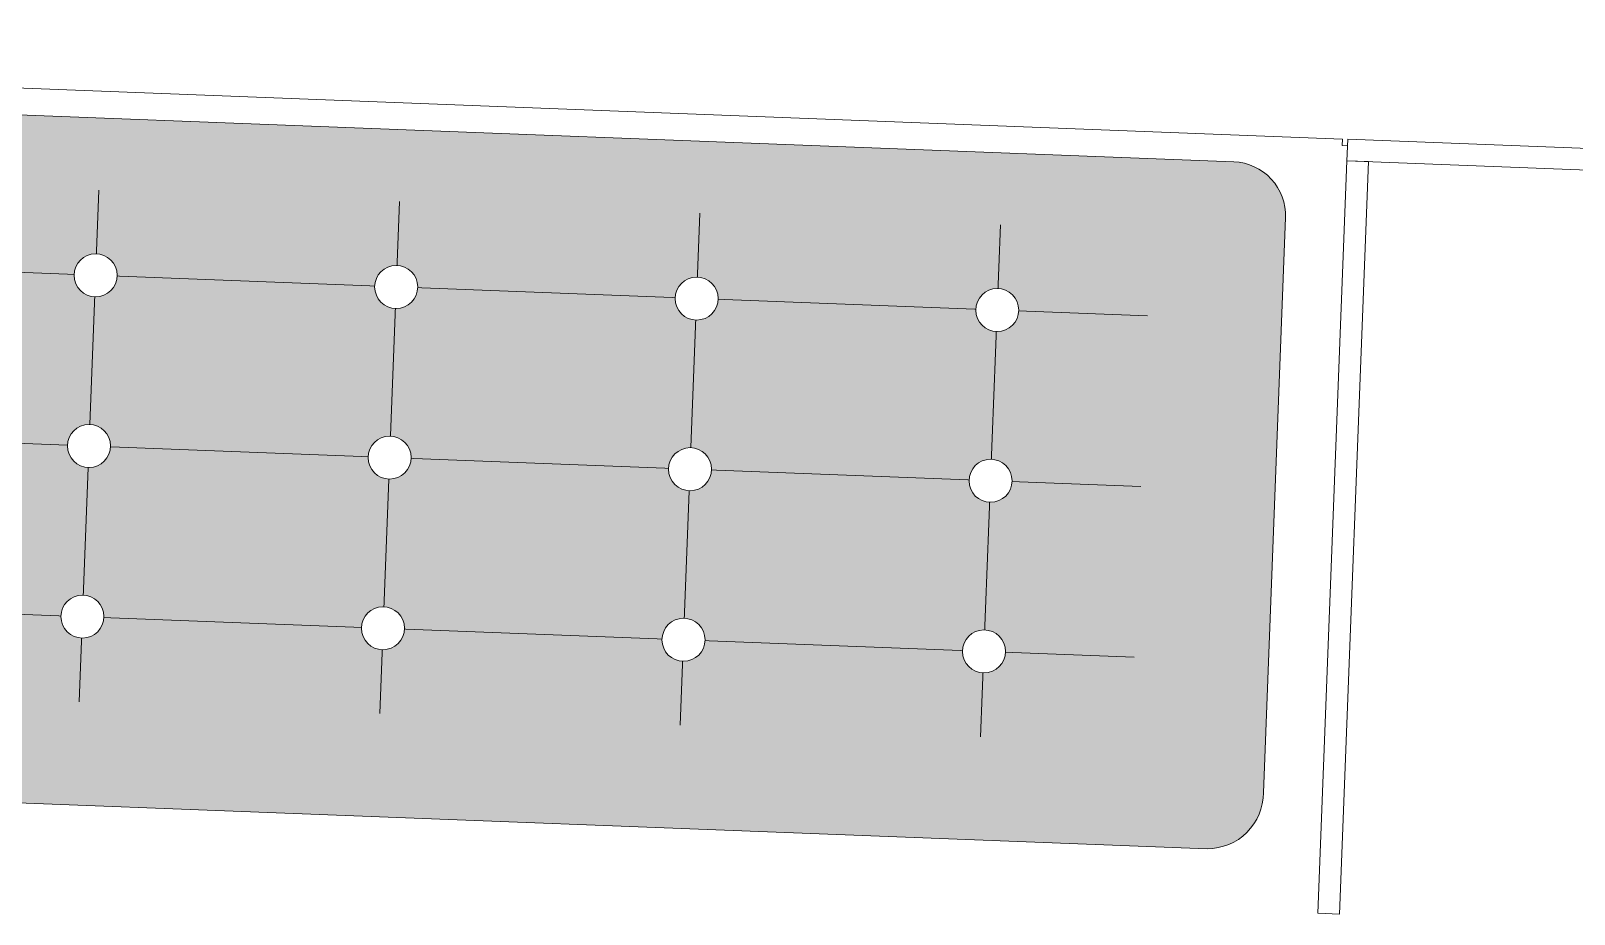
# Model space of a CAD drawing. Header units: millimetres. Extents: x 32078 to 83548, y -4690 to 56252.
# Drawn here: x 45728 to 47162, y 18677 to 19498 of the extents above; entities that cross this region are included whole.
import ezdxf

# ---------------------------------------------------------------- set-up
doc = ezdxf.new("R2010")
doc.units = ezdxf.units.MM
doc.header["$MEASUREMENT"] = 0
for name, color, linetype, lineweight in [('FIXT-JNRY-PART', 42, 'Continuous', 0), ('FURN-PLNT', 211, 'Continuous', 0), ('WALL-LNIG', 1, 'Continuous', 0)]:
    doc.layers.add(name, color=color, linetype=linetype, lineweight=lineweight)

msp = doc.modelspace()

# ---------------------------------------------------------------- linework, layer by layer
at = {"layer": 'FURN-PLNT'}
for p, q in [((45791.4, 19350.4), (45773, 18874.5)), ((46070.6, 19339.7), (46052.3, 18863.7)), ((44531.8, 19319.7), (46765.7, 19233.4)), ((46349.9, 19328.9), (46331.5, 18853)), ((46629.1, 19318.1), (46610.7, 18842.2)), ((44525.7, 19161.1), (46759.5, 19074.7)), ((44519.5, 19002.4), (46753.4, 18916.1))]:
    msp.add_line(p, q, dxfattribs=at)

# ---------------------------------------------------------------- wipeouts: each hides what was drawn before it
for points in [[(46919.3, 18684.3), (46946.9, 19397.7), (46921.9, 19398.7), (46895.3, 18710.2)], [(45627.8, 18734.2), (46281, 18708.9), (46282, 18733.9), (45628.7, 18759.1)]]:
    msp.add_wipeout(points).dxf.layer = 'FIXT-JNRY-PART'

# ---------------------------------------------------------------- next in the draw order: linework, layer by layer
at = {"layer": 'FIXT-JNRY-PART', "flags": 128}
msp.add_lwpolyline([(44338.6, 19492.5), (44343.6, 19492.3), (44343.8, 19498.3), (46946.9, 19397.7), (46946.6, 19391.7), (46951.6, 19391.5)], dxfattribs=at)
at = {"layer": 'WALL-LNIG', "flags": 128}
msp.add_lwpolyline([(48256, 19347.1), (46951.9, 19397.5), (46951.1, 19377.5), (48255.2, 19327.1), (48256, 19347.1)], close=True, dxfattribs=at)

# ---------------------------------------------------------------- next in the draw order: wipeouts: each hides what was drawn before it
msp.add_wipeout([(46919.3, 18684.3), (46281, 18708.9), (46282, 18733.9), (46895.3, 18710.2)]).dxf.layer = 'FIXT-JNRY-PART'

# ---------------------------------------------------------------- next in the draw order: hatches: boundary and pattern name
at = {"layer": 'FURN-PLNT'}
msp.add_hatch(color=7, dxfattribs=at).paths.add_polyline_path([(44390.9, 19421.5, -0.414214), (44442.8, 19469.5), (46846, 19376.6, -0.414214), (46894, 19324.7), (46873.4, 18790.1, -0.414214), (46821.3, 18738.1), (44418.1, 18830.9, -0.414214), (44370.2, 18886.8)])

# ---------------------------------------------------------------- next in the draw order: linework, layer by layer
at = {"layer": 'FURN-PLNT', "flags": 128}
msp.add_lwpolyline([(44390.9, 19421.5, -0.414214), (44442.8, 19469.5), (46846, 19376.6, -0.414214), (46894, 19324.7), (46873.4, 18790.1, -0.414214), (46821.3, 18738.1), (44418.1, 18830.9, -0.414214), (44370.2, 18886.8), (44390.9, 19421.5)], format="xyb", close=True, dxfattribs=at)
at = {"layer": 'WALL-LNIG', "flags": 128}
msp.add_lwpolyline([(46944.1, 18677.3), (46971.1, 19376.8), (46951.1, 19377.5), (46924.1, 18678.1), (46944.1, 18677.3)], close=True, dxfattribs=at)

# ---------------------------------------------------------------- next in the draw order: wipeouts: each hides what was drawn before it
for points in [[(45808.3, 19270.4), (45808.3, 19271.6), (45808.3, 19272.9), (45808.1, 19274.1), (45807.9, 19275.3), (45807.6, 19276.6), (45807.2, 19277.8), (45806.8, 19278.9), (45806.2, 19280.1), (45805.6, 19281.2), (45805, 19282.2), (45804.2, 19283.3), (45803.4, 19284.2), (45802.6, 19285.2), (45801.7, 19286), (45800.7, 19286.8), (45799.7, 19287.6), (45798.7, 19288.3), (45797.6, 19288.9), (45796.4, 19289.4), (45795.3, 19289.9), (45794.1, 19290.3), (45792.9, 19290.6), (45791.6, 19290.9), (45790.4, 19291), (45789.1, 19291.1), (45787.9, 19291.1), (45786.6, 19291.1), (45785.4, 19290.9), (45784.1, 19290.7), (45782.9, 19290.4), (45781.7, 19290), (45780.5, 19289.5), (45779.4, 19289), (45778.3, 19288.4), (45777.2, 19287.7), (45776.2, 19287), (45775.2, 19286.2), (45774.3, 19285.4), (45773.4, 19284.5), (45772.6, 19283.5), (45771.9, 19282.5), (45771.2, 19281.4), (45770.6, 19280.3), (45770.1, 19279.2), (45769.6, 19278), (45769.2, 19276.8), (45768.9, 19275.6), (45768.6, 19274.4), (45768.5, 19273.2), (45768.4, 19271.9), (45768.4, 19270.6), (45768.4, 19269.4), (45768.6, 19268.1), (45768.8, 19266.9), (45769.1, 19265.7), (45769.5, 19264.5), (45769.9, 19263.3), (45770.5, 19262.2), (45771.1, 19261.1), (45771.7, 19260), (45772.5, 19259), (45773.3, 19258), (45774.1, 19257.1), (45775, 19256.2), (45776, 19255.4), (45777, 19254.7), (45778, 19254), (45779.1, 19253.4), (45780.3, 19252.8), (45781.4, 19252.4), (45782.6, 19252), (45783.8, 19251.6), (45785.1, 19251.4), (45786.3, 19251.2), (45787.6, 19251.1), (45788.8, 19251.1), (45790.1, 19251.2), (45791.3, 19251.4), (45792.6, 19251.6), (45793.8, 19251.9), (45795, 19252.3), (45796.2, 19252.7), (45797.3, 19253.2), (45798.4, 19253.8), (45799.5, 19254.5), (45800.5, 19255.2), (45801.5, 19256), (45802.4, 19256.9), (45803.3, 19257.8), (45804.1, 19258.8), (45804.8, 19259.8), (45805.5, 19260.8), (45806.1, 19261.9), (45806.6, 19263.1), (45807.1, 19264.2), (45807.5, 19265.4), (45807.8, 19266.6), (45808.1, 19267.9)], [(46087.6, 19259.6), (46087.6, 19260.8), (46087.5, 19262.1), (46087.4, 19263.3), (46087.1, 19264.6), (46086.8, 19265.8), (46086.5, 19267), (46086, 19268.1), (46085.5, 19269.3), (46084.9, 19270.4), (46084.2, 19271.5), (46083.5, 19272.5), (46082.7, 19273.5), (46081.8, 19274.4), (46080.9, 19275.2), (46080, 19276.1), (46078.9, 19276.8), (46077.9, 19277.5), (46076.8, 19278.1), (46075.7, 19278.6), (46074.5, 19279.1), (46073.3, 19279.5), (46072.1, 19279.8), (46070.9, 19280.1), (46069.6, 19280.2), (46068.4, 19280.3), (46067.1, 19280.3), (46065.8, 19280.3), (46064.6, 19280.1), (46063.4, 19279.9), (46062.1, 19279.6), (46060.9, 19279.2), (46059.8, 19278.7), (46058.6, 19278.2), (46057.5, 19277.6), (46056.5, 19277), (46055.4, 19276.2), (46054.5, 19275.4), (46053.5, 19274.6), (46052.7, 19273.7), (46051.9, 19272.7), (46051.1, 19271.7), (46050.4, 19270.6), (46049.8, 19269.5), (46049.3, 19268.4), (46048.8, 19267.2), (46048.4, 19266.1), (46048.1, 19264.8), (46047.9, 19263.6), (46047.7, 19262.4), (46047.6, 19261.1), (46047.6, 19259.9), (46047.7, 19258.6), (46047.8, 19257.3), (46048, 19256.1), (46048.3, 19254.9), (46048.7, 19253.7), (46049.2, 19252.5), (46049.7, 19251.4), (46050.3, 19250.3), (46051, 19249.2), (46051.7, 19248.2), (46052.5, 19247.2), (46053.3, 19246.3), (46054.3, 19245.4), (46055.2, 19244.6), (46056.2, 19243.9), (46057.3, 19243.2), (46058.4, 19242.6), (46059.5, 19242), (46060.7, 19241.6), (46061.9, 19241.2), (46063.1, 19240.8), (46064.3, 19240.6), (46065.6, 19240.4), (46066.8, 19240.4), (46068.1, 19240.3), (46069.3, 19240.4), (46070.6, 19240.6), (46071.8, 19240.8), (46073, 19241.1), (46074.2, 19241.5), (46075.4, 19241.9), (46076.5, 19242.5), (46077.6, 19243), (46078.7, 19243.7), (46079.7, 19244.4), (46080.7, 19245.2), (46081.6, 19246.1), (46082.5, 19247), (46083.3, 19248), (46084, 19249), (46084.7, 19250), (46085.3, 19251.1), (46085.9, 19252.3), (46086.4, 19253.4), (46086.7, 19254.6), (46087.1, 19255.8), (46087.3, 19257.1)], [(46366.8, 19248.8), (46366.8, 19250), (46366.7, 19251.3), (46366.6, 19252.5), (46366.4, 19253.8), (46366.1, 19255), (46365.7, 19256.2), (46365.2, 19257.4), (46364.7, 19258.5), (46364.1, 19259.6), (46363.4, 19260.7), (46362.7, 19261.7), (46361.9, 19262.7), (46361.1, 19263.6), (46360.2, 19264.5), (46359.2, 19265.3), (46358.2, 19266), (46357.1, 19266.7), (46356, 19267.3), (46354.9, 19267.8), (46353.7, 19268.3), (46352.5, 19268.7), (46351.3, 19269), (46350.1, 19269.3), (46348.8, 19269.4), (46347.6, 19269.5), (46346.3, 19269.5), (46345.1, 19269.5), (46343.8, 19269.3), (46342.6, 19269.1), (46341.4, 19268.8), (46340.2, 19268.4), (46339, 19268), (46337.9, 19267.4), (46336.8, 19266.8), (46335.7, 19266.2), (46334.7, 19265.4), (46333.7, 19264.6), (46332.8, 19263.8), (46331.9, 19262.9), (46331.1, 19261.9), (46330.4, 19260.9), (46329.7, 19259.8), (46329.1, 19258.8), (46328.5, 19257.6), (46328.1, 19256.5), (46327.7, 19255.3), (46327.3, 19254), (46327.1, 19252.8), (46326.9, 19251.6), (46326.8, 19250.3), (46326.8, 19249.1), (46326.9, 19247.8), (46327, 19246.6), (46327.3, 19245.3), (46327.6, 19244.1), (46328, 19242.9), (46328.4, 19241.7), (46328.9, 19240.6), (46329.5, 19239.5), (46330.2, 19238.4), (46330.9, 19237.4), (46331.7, 19236.4), (46332.6, 19235.5), (46333.5, 19234.6), (46334.4, 19233.8), (46335.5, 19233.1), (46336.5, 19232.4), (46337.6, 19231.8), (46338.7, 19231.2), (46339.9, 19230.8), (46341.1, 19230.4), (46342.3, 19230.1), (46343.5, 19229.8), (46344.8, 19229.6), (46346, 19229.6), (46347.3, 19229.6), (46348.6, 19229.6), (46349.8, 19229.8), (46351, 19230), (46352.3, 19230.3), (46353.5, 19230.7), (46354.6, 19231.1), (46355.8, 19231.7), (46356.9, 19232.3), (46357.9, 19232.9), (46359, 19233.7), (46359.9, 19234.4), (46360.9, 19235.3), (46361.7, 19236.2), (46362.5, 19237.2), (46363.3, 19238.2), (46364, 19239.2), (46364.6, 19240.3), (46365.1, 19241.5), (46365.6, 19242.6), (46366, 19243.8), (46366.3, 19245), (46366.6, 19246.3)], [(46646, 19238), (46646.1, 19239.2), (46646, 19240.5), (46645.8, 19241.7), (46645.6, 19243), (46645.3, 19244.2), (46644.9, 19245.4), (46644.5, 19246.6), (46643.9, 19247.7), (46643.3, 19248.8), (46642.7, 19249.9), (46641.9, 19250.9), (46641.2, 19251.9), (46640.3, 19252.8), (46639.4, 19253.7), (46638.4, 19254.5), (46637.4, 19255.2), (46636.4, 19255.9), (46635.3, 19256.5), (46634.1, 19257.1), (46633, 19257.5), (46631.8, 19257.9), (46630.6, 19258.2), (46629.3, 19258.5), (46628.1, 19258.7), (46626.8, 19258.7), (46625.6, 19258.7), (46624.3, 19258.7), (46623.1, 19258.5), (46621.8, 19258.3), (46620.6, 19258), (46619.4, 19257.6), (46618.2, 19257.2), (46617.1, 19256.6), (46616, 19256), (46614.9, 19255.4), (46613.9, 19254.6), (46612.9, 19253.9), (46612, 19253), (46611.1, 19252.1), (46610.3, 19251.1), (46609.6, 19250.1), (46608.9, 19249.1), (46608.3, 19248), (46607.8, 19246.8), (46607.3, 19245.7), (46606.9, 19244.5), (46606.6, 19243.3), (46606.3, 19242), (46606.2, 19240.8), (46606.1, 19239.5), (46606.1, 19238.3), (46606.1, 19237), (46606.3, 19235.8), (46606.5, 19234.5), (46606.8, 19233.3), (46607.2, 19232.1), (46607.6, 19230.9), (46608.2, 19229.8), (46608.8, 19228.7), (46609.4, 19227.6), (46610.2, 19226.6), (46611, 19225.6), (46611.8, 19224.7), (46612.7, 19223.8), (46613.7, 19223), (46614.7, 19222.3), (46615.8, 19221.6), (46616.8, 19221), (46618, 19220.5), (46619.1, 19220), (46620.3, 19219.6), (46621.6, 19219.3), (46622.8, 19219), (46624, 19218.9), (46625.3, 19218.8), (46626.5, 19218.8), (46627.8, 19218.8), (46629, 19219), (46630.3, 19219.2), (46631.5, 19219.5), (46632.7, 19219.9), (46633.9, 19220.3), (46635, 19220.9), (46636.1, 19221.5), (46637.2, 19222.1), (46638.2, 19222.9), (46639.2, 19223.7), (46640.1, 19224.5), (46641, 19225.4), (46641.8, 19226.4), (46642.5, 19227.4), (46643.2, 19228.4), (46643.8, 19229.5), (46644.4, 19230.7), (46644.8, 19231.8), (46645.2, 19233), (46645.5, 19234.2), (46645.8, 19235.5)], [(45802.2, 19111.7), (45802.2, 19113), (45802.1, 19114.2), (45802, 19115.5), (45801.8, 19116.7), (45801.5, 19117.9), (45801.1, 19119.1), (45800.6, 19120.3), (45800.1, 19121.4), (45799.5, 19122.5), (45798.8, 19123.6), (45798.1, 19124.6), (45797.3, 19125.6), (45796.5, 19126.5), (45795.6, 19127.4), (45794.6, 19128.2), (45793.6, 19129), (45792.5, 19129.6), (45791.4, 19130.2), (45790.3, 19130.8), (45789.1, 19131.3), (45787.9, 19131.7), (45786.7, 19132), (45785.5, 19132.2), (45784.2, 19132.4), (45783, 19132.5), (45781.7, 19132.5), (45780.5, 19132.4), (45779.2, 19132.3), (45778, 19132), (45776.8, 19131.7), (45775.6, 19131.4), (45774.4, 19130.9), (45773.3, 19130.4), (45772.2, 19129.8), (45771.1, 19129.1), (45770.1, 19128.4), (45769.1, 19127.6), (45768.2, 19126.7), (45767.3, 19125.8), (45766.5, 19124.9), (45765.8, 19123.9), (45765.1, 19122.8), (45764.5, 19121.7), (45763.9, 19120.6), (45763.4, 19119.4), (45763.1, 19118.2), (45762.7, 19117), (45762.5, 19115.8), (45762.3, 19114.5), (45762.2, 19113.3), (45762.2, 19112), (45762.3, 19110.8), (45762.4, 19109.5), (45762.7, 19108.3), (45763, 19107), (45763.4, 19105.9), (45763.8, 19104.7), (45764.3, 19103.5), (45764.9, 19102.4), (45765.6, 19101.4), (45766.3, 19100.3), (45767.1, 19099.4), (45768, 19098.5), (45768.9, 19097.6), (45769.8, 19096.8), (45770.9, 19096), (45771.9, 19095.3), (45773, 19094.7), (45774.1, 19094.2), (45775.3, 19093.7), (45776.5, 19093.3), (45777.7, 19093), (45778.9, 19092.8), (45780.2, 19092.6), (45781.4, 19092.5), (45782.7, 19092.5), (45784, 19092.6), (45785.2, 19092.7), (45786.4, 19092.9), (45787.7, 19093.2), (45788.9, 19093.6), (45790, 19094.1), (45791.2, 19094.6), (45792.3, 19095.2), (45793.3, 19095.9), (45794.4, 19096.6), (45795.3, 19097.4), (45796.3, 19098.2), (45797.1, 19099.2), (45797.9, 19100.1), (45798.7, 19101.1), (45799.4, 19102.2), (45800, 19103.3), (45800.5, 19104.4), (45801, 19105.6), (45801.4, 19106.8), (45801.7, 19108), (45801.9, 19109.2)], [(46081.4, 19100.9), (46081.4, 19102.2), (46081.4, 19103.4), (46081.2, 19104.7), (46081, 19105.9), (46080.7, 19107.1), (46080.3, 19108.3), (46079.9, 19109.5), (46079.3, 19110.7), (46078.7, 19111.8), (46078.1, 19112.8), (46077.3, 19113.8), (46076.6, 19114.8), (46075.7, 19115.7), (46074.8, 19116.6), (46073.8, 19117.4), (46072.8, 19118.2), (46071.8, 19118.8), (46070.7, 19119.5), (46069.5, 19120), (46068.4, 19120.5), (46067.2, 19120.9), (46066, 19121.2), (46064.7, 19121.4), (46063.5, 19121.6), (46062.2, 19121.7), (46061, 19121.7), (46059.7, 19121.6), (46058.5, 19121.5), (46057.2, 19121.2), (46056, 19120.9), (46054.8, 19120.6), (46053.6, 19120.1), (46052.5, 19119.6), (46051.4, 19119), (46050.3, 19118.3), (46049.3, 19117.6), (46048.3, 19116.8), (46047.4, 19115.9), (46046.5, 19115), (46045.7, 19114.1), (46045, 19113.1), (46044.3, 19112), (46043.7, 19110.9), (46043.2, 19109.8), (46042.7, 19108.6), (46042.3, 19107.4), (46042, 19106.2), (46041.7, 19105), (46041.6, 19103.7), (46041.5, 19102.5), (46041.5, 19101.2), (46041.5, 19100), (46041.7, 19098.7), (46041.9, 19097.5), (46042.2, 19096.3), (46042.6, 19095.1), (46043, 19093.9), (46043.6, 19092.7), (46044.2, 19091.6), (46044.8, 19090.6), (46045.6, 19089.6), (46046.4, 19088.6), (46047.2, 19087.7), (46048.1, 19086.8), (46049.1, 19086), (46050.1, 19085.2), (46051.1, 19084.6), (46052.2, 19083.9), (46053.4, 19083.4), (46054.5, 19082.9), (46055.7, 19082.5), (46057, 19082.2), (46058.2, 19082), (46059.4, 19081.8), (46060.7, 19081.7), (46061.9, 19081.7), (46063.2, 19081.8), (46064.4, 19081.9), (46065.7, 19082.1), (46066.9, 19082.5), (46068.1, 19082.8), (46069.3, 19083.3), (46070.4, 19083.8), (46071.5, 19084.4), (46072.6, 19085.1), (46073.6, 19085.8), (46074.6, 19086.6), (46075.5, 19087.5), (46076.4, 19088.4), (46077.2, 19089.3), (46077.9, 19090.3), (46078.6, 19091.4), (46079.2, 19092.5), (46079.8, 19093.6), (46080.2, 19094.8), (46080.6, 19096), (46080.9, 19097.2), (46081.2, 19098.4)], [(46360.7, 19090.1), (46360.7, 19091.4), (46360.6, 19092.6), (46360.5, 19093.9), (46360.2, 19095.1), (46359.9, 19096.3), (46359.6, 19097.5), (46359.1, 19098.7), (46358.6, 19099.9), (46358, 19101), (46357.3, 19102), (46356.6, 19103.1), (46355.8, 19104), (46354.9, 19104.9), (46354, 19105.8), (46353.1, 19106.6), (46352.1, 19107.4), (46351, 19108), (46349.9, 19108.7), (46348.8, 19109.2), (46347.6, 19109.7), (46346.4, 19110.1), (46345.2, 19110.4), (46344, 19110.6), (46342.7, 19110.8), (46341.5, 19110.9), (46340.2, 19110.9), (46339, 19110.8), (46337.7, 19110.7), (46336.5, 19110.5), (46335.2, 19110.2), (46334.1, 19109.8), (46332.9, 19109.3), (46331.7, 19108.8), (46330.6, 19108.2), (46329.6, 19107.5), (46328.5, 19106.8), (46327.6, 19106), (46326.6, 19105.2), (46325.8, 19104.2), (46325, 19103.3), (46324.2, 19102.3), (46323.5, 19101.2), (46322.9, 19100.1), (46322.4, 19099), (46321.9, 19097.8), (46321.5, 19096.6), (46321.2, 19095.4), (46321, 19094.2), (46320.8, 19092.9), (46320.7, 19091.7), (46320.7, 19090.4), (46320.8, 19089.2), (46320.9, 19087.9), (46321.1, 19086.7), (46321.4, 19085.5), (46321.8, 19084.3), (46322.3, 19083.1), (46322.8, 19082), (46323.4, 19080.9), (46324.1, 19079.8), (46324.8, 19078.8), (46325.6, 19077.8), (46326.4, 19076.9), (46327.4, 19076), (46328.3, 19075.2), (46329.3, 19074.4), (46330.4, 19073.8), (46331.5, 19073.2), (46332.6, 19072.6), (46333.8, 19072.1), (46335, 19071.7), (46336.2, 19071.4), (46337.4, 19071.2), (46338.7, 19071), (46339.9, 19070.9), (46341.2, 19070.9), (46342.4, 19071), (46343.7, 19071.1), (46344.9, 19071.4), (46346.1, 19071.7), (46347.3, 19072), (46348.5, 19072.5), (46349.6, 19073), (46350.7, 19073.6), (46351.8, 19074.3), (46352.8, 19075), (46353.8, 19075.8), (46354.7, 19076.7), (46355.6, 19077.6), (46356.4, 19078.5), (46357.1, 19079.5), (46357.8, 19080.6), (46358.4, 19081.7), (46359, 19082.8), (46359.5, 19084), (46359.9, 19085.2), (46360.2, 19086.4), (46360.4, 19087.6)], [(46639.9, 19079.3), (46639.9, 19080.6), (46639.9, 19081.9), (46639.7, 19083.1), (46639.5, 19084.3), (46639.2, 19085.6), (46638.8, 19086.8), (46638.3, 19087.9), (46637.8, 19089.1), (46637.2, 19090.2), (46636.5, 19091.2), (46635.8, 19092.3), (46635, 19093.2), (46634.2, 19094.2), (46633.3, 19095), (46632.3, 19095.8), (46631.3, 19096.6), (46630.2, 19097.3), (46629.1, 19097.9), (46628, 19098.4), (46626.8, 19098.9), (46625.6, 19099.3), (46624.4, 19099.6), (46623.2, 19099.8), (46622, 19100), (46620.7, 19100.1), (46619.4, 19100.1), (46618.2, 19100), (46616.9, 19099.9), (46615.7, 19099.7), (46614.5, 19099.4), (46613.3, 19099), (46612.1, 19098.5), (46611, 19098), (46609.9, 19097.4), (46608.8, 19096.7), (46607.8, 19096), (46606.8, 19095.2), (46605.9, 19094.4), (46605, 19093.5), (46604.2, 19092.5), (46603.5, 19091.5), (46602.8, 19090.4), (46602.2, 19089.3), (46601.6, 19088.2), (46601.2, 19087), (46600.8, 19085.8), (46600.4, 19084.6), (46600.2, 19083.4), (46600, 19082.1), (46599.9, 19080.9), (46599.9, 19079.6), (46600, 19078.4), (46600.2, 19077.1), (46600.4, 19075.9), (46600.7, 19074.7), (46601.1, 19073.5), (46601.5, 19072.3), (46602, 19071.2), (46602.6, 19070.1), (46603.3, 19069), (46604, 19068), (46604.8, 19067), (46605.7, 19066.1), (46606.6, 19065.2), (46607.6, 19064.4), (46608.6, 19063.7), (46609.6, 19063), (46610.7, 19062.4), (46611.9, 19061.8), (46613, 19061.3), (46614.2, 19061), (46615.4, 19060.6), (46616.7, 19060.4), (46617.9, 19060.2), (46619.2, 19060.1), (46620.4, 19060.1), (46621.7, 19060.2), (46622.9, 19060.3), (46624.1, 19060.6), (46625.4, 19060.9), (46626.6, 19061.3), (46627.7, 19061.7), (46628.9, 19062.2), (46630, 19062.8), (46631, 19063.5), (46632.1, 19064.2), (46633, 19065), (46634, 19065.9), (46634.8, 19066.8), (46635.6, 19067.7), (46636.4, 19068.8), (46637.1, 19069.8), (46637.7, 19070.9), (46638.2, 19072), (46638.7, 19073.2), (46639.1, 19074.4), (46639.4, 19075.6), (46639.7, 19076.8)], [(45796.1, 18953.1), (45796.1, 18954.3), (45796, 18955.6), (45795.9, 18956.8), (45795.6, 18958.1), (45795.3, 18959.3), (45795, 18960.5), (45794.5, 18961.7), (45794, 18962.8), (45793.4, 18963.9), (45792.7, 18965), (45792, 18966), (45791.2, 18967), (45790.3, 18967.9), (45789.4, 18968.8), (45788.5, 18969.6), (45787.4, 18970.3), (45786.4, 18971), (45785.3, 18971.6), (45784.2, 18972.2), (45783, 18972.6), (45781.8, 18973), (45780.6, 18973.3), (45779.4, 18973.6), (45778.1, 18973.8), (45776.9, 18973.8), (45775.6, 18973.8), (45774.3, 18973.8), (45773.1, 18973.6), (45771.9, 18973.4), (45770.6, 18973.1), (45769.4, 18972.7), (45768.3, 18972.3), (45767.1, 18971.7), (45766, 18971.1), (45765, 18970.5), (45763.9, 18969.7), (45763, 18969), (45762, 18968.1), (45761.2, 18967.2), (45760.4, 18966.2), (45759.6, 18965.2), (45758.9, 18964.2), (45758.3, 18963.1), (45757.8, 18961.9), (45757.3, 18960.8), (45756.9, 18959.6), (45756.6, 18958.4), (45756.4, 18957.1), (45756.2, 18955.9), (45756.1, 18954.6), (45756.1, 18953.4), (45756.2, 18952.1), (45756.3, 18950.9), (45756.5, 18949.6), (45756.8, 18948.4), (45757.2, 18947.2), (45757.7, 18946), (45758.2, 18944.9), (45758.8, 18943.8), (45759.5, 18942.7), (45760.2, 18941.7), (45761, 18940.7), (45761.8, 18939.8), (45762.8, 18938.9), (45763.7, 18938.1), (45764.7, 18937.4), (45765.8, 18936.7), (45766.9, 18936.1), (45768, 18935.6), (45769.2, 18935.1), (45770.4, 18934.7), (45771.6, 18934.4), (45772.8, 18934.1), (45774.1, 18934), (45775.3, 18933.9), (45776.6, 18933.9), (45777.8, 18933.9), (45779.1, 18934.1), (45780.3, 18934.3), (45781.5, 18934.6), (45782.7, 18935), (45783.9, 18935.4), (45785, 18936), (45786.1, 18936.6), (45787.2, 18937.2), (45788.2, 18938), (45789.2, 18938.8), (45790.1, 18939.6), (45791, 18940.5), (45791.8, 18941.5), (45792.5, 18942.5), (45793.2, 18943.5), (45793.8, 18944.6), (45794.4, 18945.8), (45794.9, 18946.9), (45795.3, 18948.1), (45795.6, 18949.4), (45795.8, 18950.6)], [(46075.3, 18942.3), (46075.3, 18943.5), (46075.2, 18944.8), (46075.1, 18946), (46074.9, 18947.3), (46074.6, 18948.5), (46074.2, 18949.7), (46073.7, 18950.9), (46073.2, 18952), (46072.6, 18953.1), (46071.9, 18954.2), (46071.2, 18955.2), (46070.4, 18956.2), (46069.6, 18957.1), (46068.7, 18958), (46067.7, 18958.8), (46066.7, 18959.5), (46065.6, 18960.2), (46064.5, 18960.8), (46063.4, 18961.4), (46062.2, 18961.8), (46061, 18962.2), (46059.8, 18962.5), (46058.6, 18962.8), (46057.3, 18963), (46056.1, 18963), (46054.8, 18963.1), (46053.6, 18963), (46052.3, 18962.8), (46051.1, 18962.6), (46049.9, 18962.3), (46048.7, 18961.9), (46047.5, 18961.5), (46046.4, 18960.9), (46045.3, 18960.3), (46044.2, 18959.7), (46043.2, 18959), (46042.2, 18958.2), (46041.3, 18957.3), (46040.4, 18956.4), (46039.6, 18955.4), (46038.9, 18954.4), (46038.2, 18953.4), (46037.6, 18952.3), (46037, 18951.1), (46036.6, 18950), (46036.2, 18948.8), (46035.8, 18947.6), (46035.6, 18946.3), (46035.4, 18945.1), (46035.3, 18943.8), (46035.3, 18942.6), (46035.4, 18941.3), (46035.5, 18940.1), (46035.8, 18938.8), (46036.1, 18937.6), (46036.5, 18936.4), (46036.9, 18935.3), (46037.4, 18934.1), (46038, 18933), (46038.7, 18931.9), (46039.4, 18930.9), (46040.2, 18929.9), (46041.1, 18929), (46042, 18928.2), (46043, 18927.3), (46044, 18926.6), (46045, 18925.9), (46046.1, 18925.3), (46047.2, 18924.8), (46048.4, 18924.3), (46049.6, 18923.9), (46050.8, 18923.6), (46052.1, 18923.3), (46053.3, 18923.2), (46054.6, 18923.1), (46055.8, 18923.1), (46057.1, 18923.1), (46058.3, 18923.3), (46059.5, 18923.5), (46060.8, 18923.8), (46062, 18924.2), (46063.1, 18924.7), (46064.3, 18925.2), (46065.4, 18925.8), (46066.4, 18926.4), (46067.5, 18927.2), (46068.4, 18928), (46069.4, 18928.8), (46070.2, 18929.7), (46071, 18930.7), (46071.8, 18931.7), (46072.5, 18932.8), (46073.1, 18933.9), (46073.6, 18935), (46074.1, 18936.2), (46074.5, 18937.3), (46074.8, 18938.6), (46075.1, 18939.8)], [(46354.5, 18931.5), (46354.6, 18932.8), (46354.5, 18934), (46354.3, 18935.3), (46354.1, 18936.5), (46353.8, 18937.7), (46353.4, 18938.9), (46353, 18940.1), (46352.4, 18941.2), (46351.8, 18942.3), (46351.2, 18943.4), (46350.5, 18944.4), (46349.7, 18945.4), (46348.8, 18946.3), (46347.9, 18947.2), (46346.9, 18948), (46345.9, 18948.7), (46344.9, 18949.4), (46343.8, 18950), (46342.6, 18950.6), (46341.5, 18951), (46340.3, 18951.4), (46339.1, 18951.8), (46337.8, 18952), (46336.6, 18952.2), (46335.3, 18952.3), (46334.1, 18952.3), (46332.8, 18952.2), (46331.6, 18952), (46330.3, 18951.8), (46329.1, 18951.5), (46327.9, 18951.1), (46326.7, 18950.7), (46325.6, 18950.2), (46324.5, 18949.6), (46323.4, 18948.9), (46322.4, 18948.2), (46321.4, 18947.4), (46320.5, 18946.5), (46319.7, 18945.6), (46318.8, 18944.6), (46318.1, 18943.6), (46317.4, 18942.6), (46316.8, 18941.5), (46316.3, 18940.3), (46315.8, 18939.2), (46315.4, 18938), (46315.1, 18936.8), (46314.8, 18935.5), (46314.7, 18934.3), (46314.6, 18933), (46314.6, 18931.8), (46314.6, 18930.5), (46314.8, 18929.3), (46315, 18928), (46315.3, 18926.8), (46315.7, 18925.6), (46316.1, 18924.5), (46316.7, 18923.3), (46317.3, 18922.2), (46317.9, 18921.1), (46318.7, 18920.1), (46319.5, 18919.2), (46320.3, 18918.2), (46321.2, 18917.4), (46322.2, 18916.6), (46323.2, 18915.8), (46324.3, 18915.1), (46325.4, 18914.5), (46326.5, 18914), (46327.6, 18913.5), (46328.8, 18913.1), (46330.1, 18912.8), (46331.3, 18912.5), (46332.5, 18912.4), (46333.8, 18912.3), (46335, 18912.3), (46336.3, 18912.3), (46337.5, 18912.5), (46338.8, 18912.7), (46340, 18913), (46341.2, 18913.4), (46342.4, 18913.9), (46343.5, 18914.4), (46344.6, 18915), (46345.7, 18915.6), (46346.7, 18916.4), (46347.7, 18917.2), (46348.6, 18918), (46349.5, 18918.9), (46350.3, 18919.9), (46351, 18920.9), (46351.7, 18922), (46352.3, 18923.1), (46352.9, 18924.2), (46353.3, 18925.4), (46353.7, 18926.6), (46354, 18927.8), (46354.3, 18929)], [(46633.8, 18920.7), (46633.8, 18922), (46633.7, 18923.2), (46633.6, 18924.5), (46633.3, 18925.7), (46633, 18926.9), (46632.7, 18928.1), (46632.2, 18929.3), (46631.7, 18930.4), (46631.1, 18931.5), (46630.4, 18932.6), (46629.7, 18933.6), (46628.9, 18934.6), (46628, 18935.5), (46627.1, 18936.4), (46626.2, 18937.2), (46625.2, 18937.9), (46624.1, 18938.6), (46623, 18939.2), (46621.9, 18939.8), (46620.7, 18940.2), (46619.5, 18940.6), (46618.3, 18941), (46617.1, 18941.2), (46615.8, 18941.4), (46614.6, 18941.5), (46613.3, 18941.5), (46612.1, 18941.4), (46610.8, 18941.3), (46609.6, 18941), (46608.4, 18940.7), (46607.2, 18940.3), (46606, 18939.9), (46604.8, 18939.4), (46603.7, 18938.8), (46602.7, 18938.1), (46601.7, 18937.4), (46600.7, 18936.6), (46599.8, 18935.7), (46598.9, 18934.8), (46598.1, 18933.9), (46597.3, 18932.8), (46596.7, 18931.8), (46596, 18930.7), (46595.5, 18929.6), (46595, 18928.4), (46594.6, 18927.2), (46594.3, 18926), (46594.1, 18924.8), (46593.9, 18923.5), (46593.8, 18922.3), (46593.8, 18921), (46593.9, 18919.7), (46594, 18918.5), (46594.2, 18917.3), (46594.5, 18916), (46594.9, 18914.8), (46595.4, 18913.7), (46595.9, 18912.5), (46596.5, 18911.4), (46597.2, 18910.4), (46597.9, 18909.3), (46598.7, 18908.4), (46599.6, 18907.4), (46600.5, 18906.6), (46601.4, 18905.8), (46602.4, 18905), (46603.5, 18904.3), (46604.6, 18903.7), (46605.7, 18903.2), (46606.9, 18902.7), (46608.1, 18902.3), (46609.3, 18902), (46610.5, 18901.7), (46611.8, 18901.6), (46613, 18901.5), (46614.3, 18901.5), (46615.5, 18901.6), (46616.8, 18901.7), (46618, 18901.9), (46619.2, 18902.2), (46620.4, 18902.6), (46621.6, 18903.1), (46622.7, 18903.6), (46623.9, 18904.2), (46624.9, 18904.9), (46625.9, 18905.6), (46626.9, 18906.4), (46627.8, 18907.2), (46628.7, 18908.1), (46629.5, 18909.1), (46630.3, 18910.1), (46630.9, 18911.2), (46631.5, 18912.3), (46632.1, 18913.4), (46632.6, 18914.6), (46633, 18915.8), (46633.3, 18917), (46633.5, 18918.2)]]:
    msp.add_wipeout(points).dxf.layer = 'FURN-PLNT'

# ---------------------------------------------------------------- next in the draw order: linework, layer by layer
at = {"layer": 'FURN-PLNT'}
for centre in [(45788.3, 19271.1), (46067.6, 19260.3), (46346.8, 19249.5), (46626.1, 19238.8), (45782.2, 19112.5), (46061.5, 19101.7), (46340.7, 19090.9), (46619.9, 19080.1), (45776.1, 18953.9), (46055.3, 18943.1), (46334.6, 18932.3), (46613.8, 18921.5)]:
    msp.add_circle(centre, 20, dxfattribs=at)

doc.saveas('drawing.dxf')
